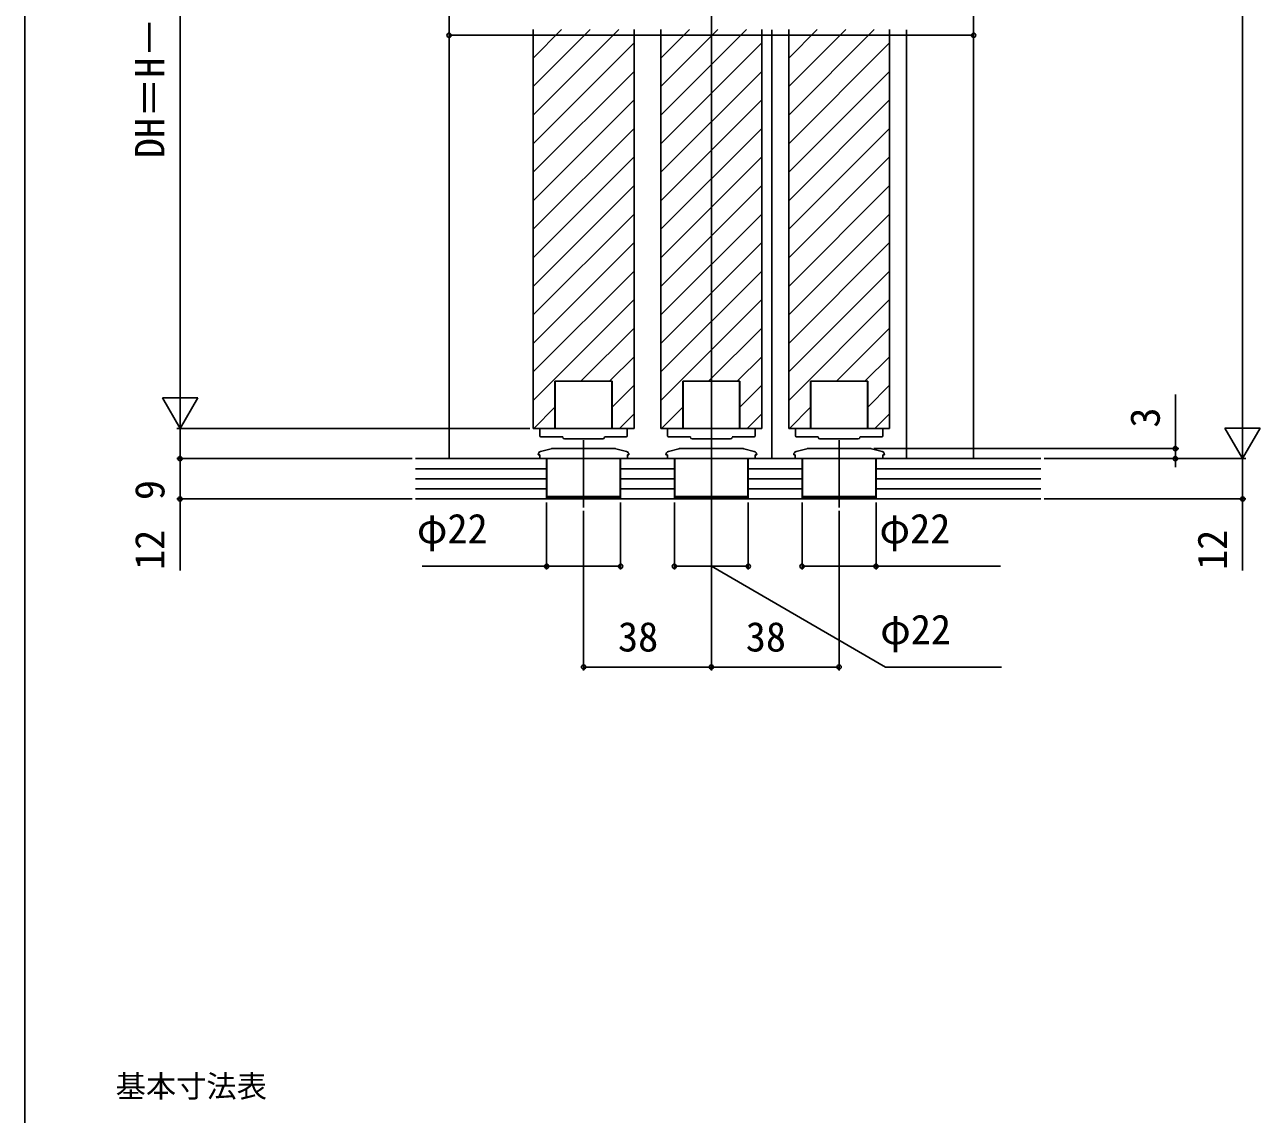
# Model space of a CAD drawing. Units: millimetres, scale not verified. Extents: x -525 to 525, y -783 to 779.
# Drawn here: x -525 to -157.6, y 3.7 to 327.8 of the extents above; entities that cross this region are included whole.
import ezdxf
from ezdxf.enums import TextEntityAlignment as Align

# ---------------------------------------------------------------- set-up
doc = ezdxf.new("R2010")
doc.units = ezdxf.units.MM
doc.header["$LTSCALE"] = 4
for name, color, linetype in [('0-2_USER1', 3, 'Continuous'), ('0-4_YKK_12', 2, 'Continuous'), ('0-5_YKK_13', 4, 'Continuous'), ('0-7_YKK_D', 6, 'Continuous'), ('0-8_YKK_ZWAK', 7, 'Continuous'), ('0-9_YSS_K', 3, 'Continuous')]:
    doc.layers.add(name, color=color, linetype=linetype)
doc.styles.add('ＭＳ ゴシック', font='')
doc.styles.get('ＭＳ ゴシック').set_extended_font_data('MS Gothic')

msp = doc.modelspace()

# ---------------------------------------------------------------- linework, layer by layer
at = {"layer": '0-4_YKK_12'}
for p, q in [((-320.805, 539.277), (-320.805, 182)), ((-398.805, 326.205), (-398.805, 198.703)), ((-373.805, 207.703), (-373.805, 326.303)), ((-373.805, 317.818), (-365.32, 326.303)), ((-373.805, 309.333), (-356.835, 326.303)), ((-373.805, 300.847), (-348.349, 326.303)), ((-343.805, 207.703), (-343.805, 326.303)), ((-335.805, 207.703), (-335.805, 326.303)), ((-335.805, 317.818), (-327.32, 326.303)), ((-335.805, 309.333), (-318.835, 326.303)), ((-335.805, 300.847), (-310.349, 326.303)), ((-305.805, 207.703), (-305.805, 326.303)), ((-302.805, 198.7), (-302.805, 326.205)), ((-297.805, 207.703), (-297.805, 326.303)), ((-297.805, 317.818), (-289.32, 326.303)), ((-297.805, 309.333), (-280.835, 326.303)), ((-297.805, 300.847), (-272.349, 326.303)), ((-267.805, 207.703), (-267.805, 326.303)), ((-262.805, 198.7), (-262.805, 326.205)), ((-242.805, 326.205), (-242.805, 198.703)), ((-373.805, 292.362), (-343.805, 322.362)), ((-335.805, 292.362), (-305.805, 322.362)), ((-297.805, 292.362), (-267.805, 322.362)), ((-373.805, 283.877), (-343.805, 313.877)), ((-335.805, 283.877), (-305.805, 313.877)), ((-297.805, 283.877), (-267.805, 313.877)), ((-373.805, 275.392), (-343.805, 305.392)), ((-335.805, 275.392), (-305.805, 305.392)), ((-297.805, 275.392), (-267.805, 305.392)), ((-373.805, 266.906), (-343.805, 296.906)), ((-335.805, 266.906), (-305.805, 296.906)), ((-297.805, 266.906), (-267.805, 296.906)), ((-373.805, 258.421), (-343.805, 288.421)), ((-335.805, 258.421), (-305.805, 288.421)), ((-297.805, 258.421), (-267.805, 288.421)), ((-373.805, 249.936), (-343.805, 279.936)), ((-335.805, 249.936), (-305.805, 279.936)), ((-297.805, 249.936), (-267.805, 279.936)), ((-373.805, 241.45), (-343.805, 271.45)), ((-335.805, 241.45), (-305.805, 271.45)), ((-297.805, 241.45), (-267.805, 271.45)), ((-373.805, 232.965), (-343.805, 262.965)), ((-335.805, 232.965), (-305.805, 262.965)), ((-297.805, 232.965), (-267.805, 262.965)), ((-373.805, 224.48), (-343.805, 254.48)), ((-335.805, 224.48), (-305.805, 254.48)), ((-297.805, 224.48), (-267.805, 254.48)), ((-373.805, 215.995), (-343.805, 245.995)), ((-335.805, 215.995), (-305.805, 245.995)), ((-297.805, 215.995), (-267.805, 245.995)), ((-359.611, 221.703), (-343.805, 237.509)), ((-321.611, 221.703), (-305.805, 237.509)), ((-283.611, 221.703), (-267.805, 237.509)), ((-351.126, 221.703), (-343.805, 229.024)), ((-313.126, 221.703), (-305.805, 229.024)), ((-275.126, 221.703), (-267.805, 229.024)), ((-367.305, 207.703), (-367.305, 221.703)), ((-367.305, 221.703), (-350.305, 221.703)), ((-350.305, 207.703), (-350.305, 221.703)), ((-350.305, 214.039), (-343.805, 220.539)), ((-329.305, 207.703), (-329.305, 221.703)), ((-329.305, 221.703), (-312.305, 221.703)), ((-312.305, 207.703), (-312.305, 221.703)), ((-312.305, 214.039), (-305.805, 220.539)), ((-291.305, 207.703), (-291.305, 221.703)), ((-291.305, 221.703), (-274.305, 221.703)), ((-274.305, 207.703), (-274.305, 221.703)), ((-274.305, 214.039), (-267.805, 220.539)), ((-373.611, 207.703), (-367.305, 214.009)), ((-335.611, 207.703), (-329.305, 214.009)), ((-297.611, 207.703), (-291.305, 214.009)), ((-348.155, 207.703), (-343.805, 212.053)), ((-310.155, 207.703), (-305.805, 212.053)), ((-272.155, 207.703), (-267.805, 212.053)), ((-373.805, 207.703), (-343.805, 207.703)), ((-335.805, 207.703), (-305.805, 207.703)), ((-297.805, 207.703), (-267.805, 207.703))]:
    msp.add_line(p, q, dxfattribs=at)
at = {"layer": '0-5_YKK_13'}
for p, q in [((-350.405, 221.703), (-367.205, 221.703)), ((-367.205, 221.703), (-367.205, 207.703)), ((-350.405, 207.703), (-350.405, 221.703)), ((-312.405, 221.703), (-329.205, 221.703)), ((-329.205, 221.703), (-329.205, 207.703)), ((-312.405, 207.703), (-312.405, 221.703)), ((-274.405, 221.703), (-291.205, 221.703)), ((-291.205, 221.703), (-291.205, 207.703)), ((-274.405, 207.703), (-274.405, 221.703)), ((-371.805, 207.039), (-371.805, 207.403)), ((-371.805, 207.003), (-371.805, 207.039)), ((-371.805, 206.408), (-371.805, 207.003)), ((-371.805, 205.503), (-371.805, 206.408)), ((-371.505, 207.703), (-370.805, 207.703)), ((-370.805, 207.703), (-367.205, 207.703)), ((-345.805, 207.403), (-345.805, 207.039)), ((-345.805, 206.408), (-345.805, 205.503)), ((-333.805, 207.039), (-333.805, 207.403)), ((-333.805, 207.003), (-333.805, 207.039)), ((-333.805, 206.408), (-333.805, 207.003)), ((-333.805, 205.503), (-333.805, 206.408)), ((-333.505, 207.703), (-332.805, 207.703)), ((-332.805, 207.703), (-329.205, 207.703)), ((-307.805, 207.403), (-307.805, 207.039)), ((-307.805, 206.408), (-307.805, 205.503)), ((-295.805, 207.039), (-295.805, 207.403)), ((-295.805, 207.003), (-295.805, 207.039)), ((-295.805, 206.408), (-295.805, 207.003)), ((-295.805, 205.503), (-295.805, 206.408)), ((-295.505, 207.703), (-294.805, 207.703)), ((-294.805, 207.703), (-291.205, 207.703)), ((-269.805, 207.403), (-269.805, 207.039)), ((-269.805, 206.408), (-269.805, 205.503)), ((-370.264, 205.203), (-371.505, 205.203)), ((-365.005, 205.203), (-370.264, 205.203)), ((-365.005, 205.07), (-365.005, 205.203)), ((-364.505, 204.57), (-353.105, 204.57)), ((-358.805, 204.2), (-358.805, 184.2)), ((-347.346, 205.203), (-352.605, 205.203)), ((-346.105, 205.203), (-347.346, 205.203)), ((-332.264, 205.203), (-333.505, 205.203)), ((-327.005, 205.203), (-332.264, 205.203)), ((-327.005, 205.07), (-327.005, 205.203)), ((-326.505, 204.57), (-315.105, 204.57)), ((-320.805, 204.2), (-320.805, 184.2)), ((-309.346, 205.203), (-314.605, 205.203)), ((-308.105, 205.203), (-309.346, 205.203)), ((-294.264, 205.203), (-295.505, 205.203)), ((-289.005, 205.203), (-294.264, 205.203)), ((-289.005, 205.07), (-289.005, 205.203)), ((-288.505, 204.57), (-277.105, 204.57)), ((-282.805, 204.2), (-282.805, 184.2)), ((-271.346, 205.203), (-276.605, 205.203)), ((-270.105, 205.203), (-271.346, 205.203)), ((-372.305, 199.861), (-372.305, 199.8)), ((-371.844, 199.8), (-372.305, 199.8)), ((-368.432, 201.666), (-371.564, 200.827)), ((-346.955, 198.7), (-370.655, 198.7)), ((-369.705, 198.7), (-369.705, 187.4)), ((-368.174, 201.7), (-349.437, 201.7)), ((-346.046, 200.827), (-349.178, 201.666)), ((-347.905, 198.7), (-347.905, 187.4)), ((-345.305, 199.8), (-345.305, 199.861)), ((-334.305, 199.861), (-334.305, 199.8)), ((-333.844, 199.8), (-334.305, 199.8)), ((-330.432, 201.666), (-333.564, 200.827)), ((-308.955, 198.7), (-332.655, 198.7)), ((-331.705, 198.7), (-331.705, 187.4)), ((-330.174, 201.7), (-311.437, 201.7)), ((-308.046, 200.827), (-311.178, 201.666)), ((-309.905, 198.7), (-309.905, 187.4)), ((-307.305, 199.8), (-307.305, 199.861)), ((-296.305, 199.861), (-296.305, 199.8)), ((-295.844, 199.8), (-296.305, 199.8)), ((-292.432, 201.666), (-295.564, 200.827)), ((-270.955, 198.7), (-294.655, 198.7)), ((-293.705, 198.7), (-293.705, 187.4)), ((-292.174, 201.7), (-273.437, 201.7)), ((-270.046, 200.827), (-273.178, 201.666)), ((-271.905, 198.7), (-271.905, 187.4)), ((-269.305, 199.8), (-269.305, 199.861)), ((-369.705, 187.4), (-369.205, 186.9)), ((-369.705, 187.4), (-347.905, 187.4)), ((-348.405, 186.9), (-347.905, 187.4)), ((-331.705, 187.4), (-331.205, 186.9)), ((-331.705, 187.4), (-309.905, 187.4)), ((-310.405, 186.9), (-309.905, 187.4)), ((-293.705, 187.4), (-293.205, 186.9)), ((-293.705, 187.4), (-271.905, 187.4)), ((-272.405, 186.9), (-271.905, 187.4)), ((-348.405, 186.9), (-369.205, 186.9)), ((-310.405, 186.9), (-331.205, 186.9)), ((-272.405, 186.9), (-293.205, 186.9))]:
    msp.add_line(p, q, dxfattribs=at)
for points in [[(-350.405, 207.703), (-346.805, 207.703), (-346.105, 207.703)], [(-345.805, 207.039), (-345.805, 207.003), (-345.805, 206.408)], [(-312.405, 207.703), (-308.805, 207.703), (-308.105, 207.703)], [(-307.805, 207.039), (-307.805, 207.003), (-307.805, 206.408)], [(-274.405, 207.703), (-270.805, 207.703), (-270.105, 207.703)], [(-269.805, 207.039), (-269.805, 207.003), (-269.805, 206.408)], [(-345.305, 199.8), (-345.767, 199.8), (-345.767, 198.7), (-371.844, 198.7), (-371.844, 199.8)], [(-307.305, 199.8), (-307.767, 199.8), (-307.767, 198.7), (-333.844, 198.7), (-333.844, 199.8)], [(-269.305, 199.8), (-269.767, 199.8), (-269.767, 198.7), (-295.844, 198.7), (-295.844, 199.8)]]:
    msp.add_lwpolyline(points, dxfattribs=at)
for centre, radius, start, end in [((-371.505, 207.403), 0.3, 90, 180), ((-346.105, 207.403), 0.3, 0, 90), ((-333.505, 207.403), 0.3, 90, 180), ((-308.105, 207.403), 0.3, 0, 90), ((-295.505, 207.403), 0.3, 90, 180), ((-270.105, 207.403), 0.3, 0, 90), ((-371.505, 205.503), 0.3, 180, 270), ((-364.505, 205.07), 0.5, 180, 270), ((-353.105, 205.07), 0.5, 270, 0), ((-346.105, 205.503), 0.3, 270, 0), ((-333.505, 205.503), 0.3, 180, 270), ((-326.505, 205.07), 0.5, 180, 270), ((-315.105, 205.07), 0.5, 270, 0), ((-308.105, 205.503), 0.3, 270, 0), ((-295.505, 205.503), 0.3, 180, 270), ((-288.505, 205.07), 0.5, 180, 270), ((-277.105, 205.07), 0.5, 270, 0), ((-270.105, 205.503), 0.3, 270, 0), ((-371.305, 199.861), 1, 105, 180), ((-368.174, 200.7), 1, 90, 105), ((-349.437, 200.7), 1, 75, 90), ((-346.305, 199.861), 1, 0, 75), ((-333.305, 199.861), 1, 105, 180), ((-330.174, 200.7), 1, 90, 105), ((-311.437, 200.7), 1, 75, 90), ((-308.305, 199.861), 1, 0, 75), ((-295.305, 199.861), 1, 105, 180), ((-292.174, 200.7), 1, 90, 105), ((-273.437, 200.7), 1, 75, 90), ((-270.305, 199.861), 1, 0, 75)]:
    msp.add_arc(centre, radius, start, end, dxfattribs=at)
at = {"layer": '0-7_YKK_D'}
for p, q in [((-162.805, 488.203), (-162.805, 209.2)), ((-478.805, 444.203), (-478.805, 218.203)), ((-398.805, 394.33), (-398.805, 323.603)), ((-242.805, 394.33), (-242.805, 323.603)), ((-242.805, 324.603), (-398.805, 324.603)), ((-478.805, 207.703), (-478.805, 225.89)), ((-478.805, 207.703), (-484.055, 216.796)), ((-473.555, 216.796), (-484.055, 216.796)), ((-478.805, 207.703), (-473.555, 216.796)), ((-182.805, 201.7), (-182.805, 217.755)), ((-162.805, 198.7), (-162.805, 216.887)), ((-375.805, 207.703), (-479.805, 207.703)), ((-374.805, 207.703), (-479.805, 207.703)), ((-162.805, 198.7), (-168.055, 207.793)), ((-157.555, 207.793), (-168.055, 207.793)), ((-162.805, 198.7), (-157.555, 207.793)), ((-409.805, 198.7), (-479.805, 198.7)), ((-409.805, 198.7), (-479.805, 198.7)), ((-272.437, 201.7), (-181.805, 201.7)), ((-221.805, 198.7), (-161.805, 198.7)), ((-221.805, 198.7), (-181.805, 198.7)), ((-218.805, 198.7), (-161.805, 198.7)), ((-182.805, 198.7), (-182.805, 201.7)), ((-182.805, 198.7), (-182.805, 196.15)), ((-409.805, 186.7), (-479.805, 186.7)), ((-369.805, 185.7), (-369.805, 165.7)), ((-347.805, 185.7), (-347.805, 165.7)), ((-331.805, 185.7), (-331.805, 165.7)), ((-309.805, 185.7), (-309.805, 165.7)), ((-293.805, 185.697), (-293.805, 165.7)), ((-271.805, 185.697), (-271.805, 165.7)), ((-221.805, 186.7), (-161.805, 186.7)), ((-358.805, 183.2), (-358.805, 135.7)), ((-320.805, 183.2), (-320.805, 135.7)), ((-320.805, 183.197), (-320.805, 135.7)), ((-282.805, 183.197), (-282.805, 135.7)), ((-331.805, 166.7), (-309.805, 166.7)), ((-358.805, 136.7), (-320.805, 136.7)), ((-282.805, 136.7), (-320.805, 136.7))]:
    msp.add_line(p, q, dxfattribs=at)
for points in [[(-478.805, 207.703), (-478.805, 198.7), (-478.805, 185.332)], [(-478.805, 198.7), (-478.805, 186.7), (-478.805, 165.423)], [(-162.805, 198.7), (-162.805, 186.7), (-162.805, 165.423)], [(-347.805, 166.7), (-369.805, 166.7), (-406.833, 166.7)], [(-320.805, 166.7), (-269.041, 136.7), (-234.564, 136.7)], [(-293.805, 166.7), (-271.805, 166.7), (-234.778, 166.7)]]:
    msp.add_lwpolyline(points, dxfattribs=at)
for centre in [(-398.805, 324.603), (-242.805, 324.603), (-182.805, 201.7), (-478.805, 198.7), (-182.805, 198.7), (-478.805, 186.7), (-162.805, 186.7), (-369.805, 166.7), (-347.805, 166.7), (-331.805, 166.7), (-309.805, 166.7), (-293.805, 166.7), (-271.805, 166.7), (-358.805, 136.7), (-320.805, 136.7), (-320.805, 136.7), (-282.805, 136.7)]:
    msp.add_circle(centre, 0.637, dxfattribs=at)
at = {"layer": '0-8_YKK_ZWAK'}
msp.add_line((-525, 746.7), (-525, -783.3), dxfattribs=at)
at = {"layer": '0-9_YSS_K'}
for p, q in [((-369.805, 198.7), (-408.805, 198.7)), ((-369.805, 198.7), (-369.805, 186.7)), ((-331.805, 198.7), (-347.805, 198.7)), ((-347.805, 198.7), (-347.805, 186.7)), ((-331.805, 198.7), (-331.805, 186.7)), ((-293.805, 198.7), (-309.805, 198.7)), ((-309.805, 198.7), (-309.805, 186.7)), ((-293.805, 198.7), (-293.805, 186.7)), ((-222.805, 198.7), (-271.805, 198.7)), ((-271.805, 198.7), (-271.805, 186.7)), ((-369.805, 195.7), (-408.805, 195.7)), ((-331.805, 195.7), (-347.805, 195.7)), ((-293.805, 195.7), (-309.805, 195.7)), ((-222.805, 195.7), (-271.805, 195.7)), ((-369.805, 192.7), (-408.805, 192.7)), ((-331.805, 192.7), (-347.805, 192.7)), ((-293.805, 192.7), (-309.805, 192.7)), ((-222.805, 192.7), (-271.805, 192.7)), ((-369.805, 189.7), (-408.805, 189.7)), ((-331.805, 189.7), (-347.805, 189.7)), ((-293.805, 189.7), (-309.805, 189.7)), ((-222.805, 189.7), (-271.805, 189.7)), ((-408.805, 186.7), (-222.805, 186.7))]:
    msp.add_line(p, q, dxfattribs=at)

# ---------------------------------------------------------------- texts
at = {"layer": '0-2_USER1', "style": 'ＭＳ ゴシック'}
msp.add_text('基本寸法表', height=6.598, dxfattribs=at).set_placement((-497.964, 6.766), align=Align.BOTTOM_LEFT)
at = {"layer": '0-7_YKK_D', "style": 'ＭＳ ゴシック'}
for s, p in [('DH＝H－53', (-480.805, 288.044)), ('3', (-184.805, 207.914)), ('9', (-480.805, 186.377)), ('12', (-480.805, 165.582)), ('12', (-164.805, 165.582))]:
    msp.add_text(s, height=8.798, rotation=90, dxfattribs=at).set_placement(p, align=Align.BOTTOM_LEFT)
for s, p in [('φ22', (-408.378, 170.882)), ('φ22', (-270.801, 170.882)), ('φ22', (-270.587, 140.882)), ('38', (-348.567, 138.7)), ('38', (-310.567, 138.7))]:
    msp.add_text(s, height=8.798, dxfattribs=at).set_placement(p, align=Align.BOTTOM_LEFT)

doc.saveas('drawing.dxf')
